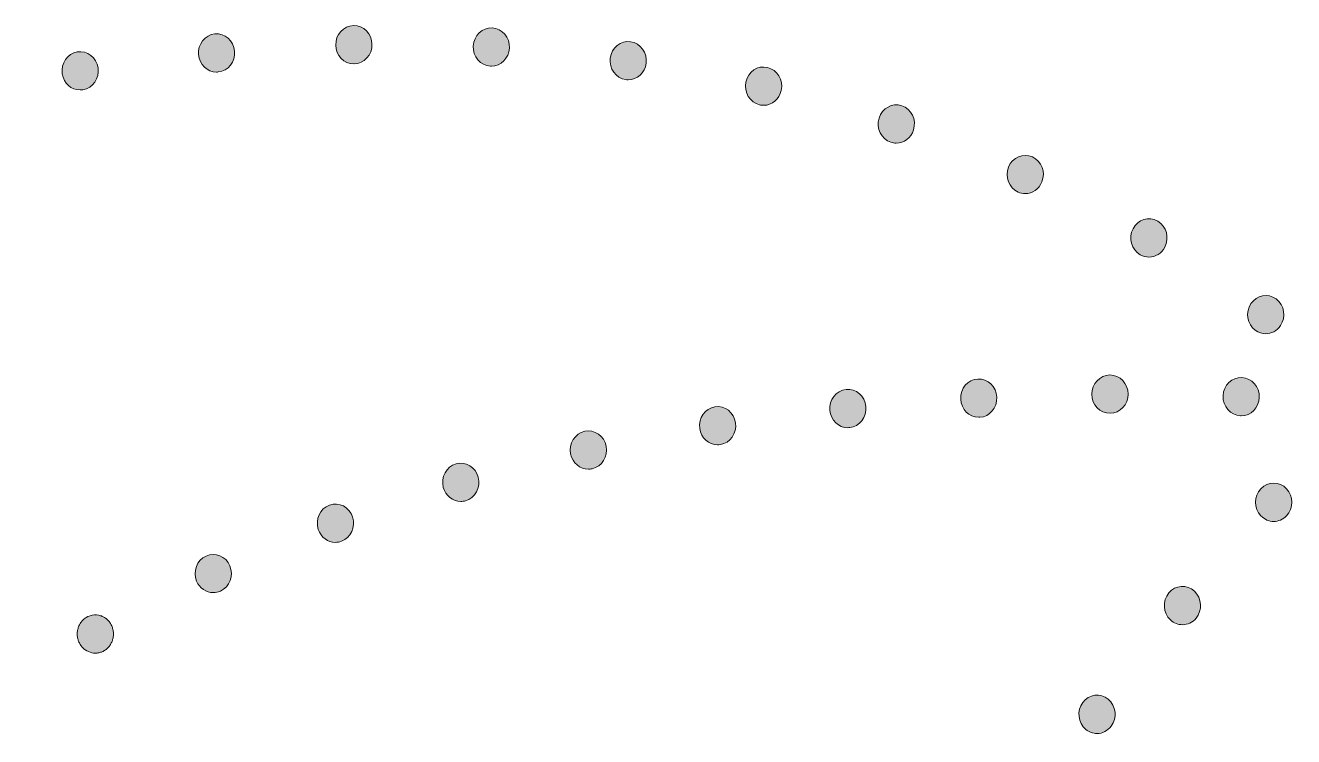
# Model space of a CAD drawing. Header units: millimetres. Extents: x -23 to 921, y -166 to 800.
# Drawn here: x 263.2 to 417.7, y 365.8 to 452.5 of the extents above; entities that cross this region are included whole.
import ezdxf

# ---------------------------------------------------------------- set-up
doc = ezdxf.new("R2010")
doc.units = ezdxf.units.MM
doc.header["$MEASUREMENT"] = 0
doc.layers.add('Layer 1', color=7, linetype='Continuous', lineweight=0)

# ---------------------------------------------------------------- blocks, each defined once
blk = doc.blocks.new('Block_0')
at = {"layer": 'Layer 1', "true_color": 0x1d1d1b, "transparency": 33554687}
h = blk.add_hatch(color=250, dxfattribs=at)
h.dxf.hatch_style = 2
edge = h.paths.add_edge_path()
edge.add_spline(control_points=[(301.04, 450.05), (301.01, 451.34), (301.98, 452.41), (303.2, 452.43), (304.42, 452.46), (305.43, 451.44), (305.45, 450.15), (305.48, 448.86), (304.51, 447.8), (303.29, 447.77), (303.29, 447.77), (303.25, 447.77), (303.25, 447.77), (302.05, 447.77), (301.07, 448.78), (301.04, 450.05)], knot_values=[0, 0, 0, 0, 1, 1, 1, 2, 2, 2, 3, 3, 3, 4, 4, 4, 5, 5, 5, 5], degree=3, periodic=0)
edge.add_line((301.04, 450.05), (301.04, 450.05))
edge = h.paths.add_edge_path()
edge.add_spline(control_points=[(319.87, 447.48), (318.65, 447.55), (317.72, 448.65), (317.79, 449.94), (317.85, 451.23), (318.89, 452.21), (320.11, 452.14), (321.33, 452.07), (322.26, 450.97), (322.19, 449.69), (322.13, 448.45), (321.15, 447.48), (319.99, 447.48), (319.95, 447.48), (319.91, 447.48), (319.87, 447.48)], knot_values=[0, 0, 0, 0, 1, 1, 1, 2, 2, 2, 3, 3, 3, 4, 4, 4, 5, 5, 5, 5], degree=3, periodic=0)
edge.add_line((319.87, 447.48), (319.87, 447.48))
edge = h.paths.add_edge_path()
edge.add_spline(control_points=[(284.33, 448.89), (284.22, 450.17), (285.11, 451.31), (286.33, 451.42), (287.54, 451.54), (288.61, 450.6), (288.72, 449.32), (288.84, 448.03), (287.94, 446.9), (286.73, 446.78), (286.66, 446.78), (286.59, 446.77), (286.53, 446.77), (285.4, 446.77), (284.43, 447.68), (284.33, 448.89)], knot_values=[0, 0, 0, 0, 1, 1, 1, 2, 2, 2, 3, 3, 3, 4, 4, 4, 5, 5, 5, 5], degree=3, periodic=0)
edge.add_line((284.33, 448.89), (284.33, 448.89))
edge = h.paths.add_edge_path()
edge.add_spline(control_points=[(336.36, 445.85), (335.16, 446.02), (334.31, 447.19), (334.47, 448.47), (334.64, 449.75), (335.75, 450.64), (336.95, 450.47), (338.16, 450.29), (339.01, 449.12), (338.85, 447.84), (338.7, 446.67), (337.75, 445.82), (336.66, 445.82), (336.56, 445.82), (336.46, 445.83), (336.36, 445.85)], knot_values=[0, 0, 0, 0, 1, 1, 1, 2, 2, 2, 3, 3, 3, 4, 4, 4, 5, 5, 5, 5], degree=3, periodic=0)
edge.add_line((336.36, 445.85), (336.36, 445.85))
edge = h.paths.add_edge_path()
edge.add_spline(control_points=[(267.73, 446.55), (267.54, 447.83), (268.36, 449.02), (269.56, 449.22), (270.77, 449.42), (271.9, 448.55), (272.09, 447.28), (272.28, 446.01), (271.46, 444.81), (270.25, 444.61), (270.13, 444.59), (270.02, 444.59), (269.9, 444.59), (268.84, 444.59), (267.9, 445.41), (267.73, 446.55)], knot_values=[0, 0, 0, 0, 1, 1, 1, 2, 2, 2, 3, 3, 3, 4, 4, 4, 5, 5, 5, 5], degree=3, periodic=0)
edge.add_line((267.73, 446.55), (267.73, 446.55))
edge = h.paths.add_edge_path()
edge.add_spline(control_points=[(352.66, 442.78), (351.48, 443.06), (350.72, 444.3), (350.99, 445.56), (351.25, 446.82), (352.43, 447.61), (353.62, 447.33), (354.82, 447.05), (355.56, 445.8), (355.3, 444.54), (355.07, 443.46), (354.16, 442.72), (353.15, 442.72), (352.99, 442.72), (352.83, 442.74), (352.66, 442.78)], knot_values=[0, 0, 0, 0, 1, 1, 1, 2, 2, 2, 3, 3, 3, 4, 4, 4, 5, 5, 5, 5], degree=3, periodic=0)
edge.add_line((352.66, 442.78), (352.66, 442.78))
edge = h.paths.add_edge_path()
edge.add_spline(control_points=[(251.29, 443.14), (251.03, 444.4), (251.79, 445.65), (252.98, 445.92), (254.17, 446.2), (255.34, 445.4), (255.6, 444.14), (255.87, 442.88), (255.11, 441.64), (253.92, 441.36), (253.76, 441.33), (253.61, 441.31), (253.45, 441.31), (252.43, 441.31), (251.52, 442.06), (251.29, 443.14)], knot_values=[0, 0, 0, 0, 1, 1, 1, 2, 2, 2, 3, 3, 3, 4, 4, 4, 5, 5, 5, 5], degree=3, periodic=0)
edge.add_line((251.29, 443.14), (251.29, 443.14))
edge = h.paths.add_edge_path()
edge.add_spline(control_points=[(368.64, 438.22), (367.48, 438.61), (366.84, 439.92), (367.21, 441.15), (367.58, 442.38), (368.82, 443.05), (369.98, 442.67), (371.14, 442.27), (371.78, 440.96), (371.41, 439.73), (371.11, 438.74), (370.25, 438.11), (369.31, 438.11), (369.09, 438.11), (368.86, 438.15), (368.64, 438.22)], knot_values=[0, 0, 0, 0, 1, 1, 1, 2, 2, 2, 3, 3, 3, 4, 4, 4, 5, 5, 5, 5], degree=3, periodic=0)
edge.add_line((368.64, 438.22), (368.64, 438.22))
edge = h.paths.add_edge_path()
edge.add_spline(control_points=[(235.07, 438.75), (234.75, 439.99), (235.43, 441.28), (236.61, 441.62), (237.78, 441.97), (239, 441.24), (239.32, 440), (239.65, 438.76), (238.96, 437.47), (237.79, 437.13), (237.59, 437.07), (237.39, 437.04), (237.2, 437.04), (236.23, 437.04), (235.34, 437.72), (235.07, 438.75)], knot_values=[0, 0, 0, 0, 1, 1, 1, 2, 2, 2, 3, 3, 3, 4, 4, 4, 5, 5, 5, 5], degree=3, periodic=0)
edge.add_line((235.07, 438.75), (235.07, 438.75))
edge = h.paths.add_edge_path()
edge.add_spline(control_points=[(384.15, 432.14), (383.03, 432.65), (382.5, 434.02), (382.98, 435.2), (383.46, 436.39), (384.75, 436.94), (385.88, 436.43), (387, 435.93), (387.52, 434.56), (387.04, 433.38), (386.68, 432.49), (385.87, 431.96), (385.01, 431.96), (384.72, 431.96), (384.43, 432.02), (384.15, 432.14)], knot_values=[0, 0, 0, 0, 1, 1, 1, 2, 2, 2, 3, 3, 3, 4, 4, 4, 5, 5, 5, 5], degree=3, periodic=0)
edge.add_line((384.15, 432.14), (384.15, 432.14))
edge = h.paths.add_edge_path()
edge.add_spline(control_points=[(219.08, 433.48), (218.7, 434.7), (219.32, 436.02), (220.48, 436.42), (221.64, 436.83), (222.89, 436.17), (223.27, 434.95), (223.66, 433.72), (223.03, 432.4), (221.88, 432), (221.64, 431.92), (221.41, 431.88), (221.18, 431.88), (220.25, 431.88), (219.39, 432.5), (219.08, 433.48)], knot_values=[0, 0, 0, 0, 1, 1, 1, 2, 2, 2, 3, 3, 3, 4, 4, 4, 5, 5, 5, 5], degree=3, periodic=0)
edge.add_line((219.08, 433.48), (219.08, 433.48))
edge = h.paths.add_edge_path()
edge.add_spline(control_points=[(203.35, 427.39), (202.92, 428.6), (203.48, 429.95), (204.62, 430.41), (205.76, 430.87), (207.04, 430.27), (207.47, 429.07), (207.91, 427.87), (207.34, 426.52), (206.21, 426.06), (205.95, 425.95), (205.68, 425.9), (205.42, 425.9), (204.53, 425.9), (203.69, 426.47), (203.35, 427.39)], knot_values=[0, 0, 0, 0, 1, 1, 1, 2, 2, 2, 3, 3, 3, 4, 4, 4, 5, 5, 5, 5], degree=3, periodic=0)
edge.add_line((203.35, 427.39), (203.35, 427.39))
edge = h.paths.add_edge_path()
edge.add_spline(control_points=[(399.02, 424.52), (397.95, 425.14), (397.56, 426.56), (398.14, 427.69), (398.73, 428.82), (400.07, 429.23), (401.14, 428.61), (402.21, 427.99), (402.6, 426.57), (402.01, 425.44), (401.61, 424.67), (400.86, 424.23), (400.08, 424.23), (399.72, 424.23), (399.35, 424.33), (399.02, 424.52)], knot_values=[0, 0, 0, 0, 1, 1, 1, 2, 2, 2, 3, 3, 3, 4, 4, 4, 5, 5, 5, 5], degree=3, periodic=0)
edge.add_line((399.02, 424.52), (399.02, 424.52))
edge = h.paths.add_edge_path()
edge.add_spline(control_points=[(187.89, 420.59), (187.41, 421.77), (187.92, 423.15), (189.04, 423.66), (190.16, 424.17), (191.46, 423.63), (191.94, 422.45), (192.43, 421.27), (191.91, 419.9), (190.8, 419.38), (190.51, 419.25), (190.21, 419.19), (189.92, 419.19), (189.07, 419.19), (188.26, 419.71), (187.89, 420.59)], knot_values=[0, 0, 0, 0, 1, 1, 1, 2, 2, 2, 3, 3, 3, 4, 4, 4, 5, 5, 5, 5], degree=3, periodic=0)
edge.add_line((187.89, 420.59), (187.89, 420.59))
edge = h.paths.add_edge_path()
edge.add_spline(control_points=[(413.03, 415.31), (412.03, 416.06), (411.79, 417.51), (412.5, 418.56), (413.2, 419.62), (414.57, 419.87), (415.57, 419.13), (416.57, 418.39), (416.81, 416.93), (416.1, 415.88), (415.67, 415.23), (414.99, 414.89), (414.3, 414.89), (413.86, 414.89), (413.42, 415.03), (413.03, 415.31)], knot_values=[0, 0, 0, 0, 1, 1, 1, 2, 2, 2, 3, 3, 3, 4, 4, 4, 5, 5, 5, 5], degree=3, periodic=0)
edge.add_line((413.03, 415.31), (413.03, 415.31))
h = blk.add_hatch(color=250, dxfattribs=at)
h.dxf.hatch_style = 2
edge = h.paths.add_edge_path()
edge.add_spline(control_points=[(411.22, 404.9), (410, 404.96), (409.05, 406.05), (409.1, 407.33), (409.15, 408.62), (410.19, 409.62), (411.4, 409.56), (412.62, 409.51), (413.57, 408.42), (413.51, 407.13), (413.47, 405.88), (412.49, 404.9), (411.31, 404.9), (411.31, 404.9), (411.22, 404.9), (411.22, 404.9)], knot_values=[0, 0, 0, 0, 1, 1, 1, 2, 2, 2, 3, 3, 3, 4, 4, 4, 5, 5, 5, 5], degree=3, periodic=0)
edge = h.paths.add_edge_path()
edge.add_spline(control_points=[(395.34, 405.2), (394.12, 405.19), (393.13, 406.23), (393.13, 407.52), (393.12, 408.81), (394.1, 409.86), (395.32, 409.87), (396.54, 409.87), (397.53, 408.83), (397.54, 407.55), (397.54, 406.26), (396.56, 405.21), (395.34, 405.2)], knot_values=[0, 0, 0, 0, 1, 1, 1, 2, 2, 2, 3, 3, 3, 4, 4, 4, 4], degree=3, periodic=0)
edge.add_line((395.34, 405.2), (395.34, 405.2))
edge = h.paths.add_edge_path()
edge.add_spline(control_points=[(377.15, 406.93), (377.08, 408.22), (378.02, 409.31), (379.24, 409.38), (380.45, 409.45), (381.49, 408.46), (381.55, 407.17), (381.62, 405.88), (380.68, 404.79), (379.47, 404.72), (379.43, 404.72), (379.39, 404.72), (379.35, 404.72), (378.18, 404.72), (377.21, 405.69), (377.15, 406.93)], knot_values=[0, 0, 0, 0, 1, 1, 1, 2, 2, 2, 3, 3, 3, 4, 4, 4, 5, 5, 5, 5], degree=3, periodic=0)
edge.add_line((377.15, 406.93), (377.15, 406.93))
edge = h.paths.add_edge_path()
edge.add_spline(control_points=[(361.21, 405.56), (361.09, 406.84), (361.98, 407.98), (363.19, 408.11), (364.4, 408.24), (365.49, 407.3), (365.6, 406.02), (365.73, 404.73), (364.84, 403.59), (363.63, 403.46), (363.55, 403.46), (363.48, 403.45), (363.41, 403.45), (362.29, 403.45), (361.33, 404.35), (361.21, 405.56)], knot_values=[0, 0, 0, 0, 1, 1, 1, 2, 2, 2, 3, 3, 3, 4, 4, 4, 5, 5, 5, 5], degree=3, periodic=0)
edge.add_line((361.21, 405.56), (361.21, 405.56))
edge = h.paths.add_edge_path()
edge.add_spline(control_points=[(345.37, 403.35), (345.18, 404.62), (346.01, 405.81), (347.22, 406), (348.43, 406.2), (349.55, 405.32), (349.73, 404.04), (349.91, 402.77), (349.08, 401.58), (347.88, 401.39), (347.77, 401.37), (347.66, 401.36), (347.55, 401.36), (346.47, 401.36), (345.53, 402.19), (345.37, 403.35)], knot_values=[0, 0, 0, 0, 1, 1, 1, 2, 2, 2, 3, 3, 3, 4, 4, 4, 5, 5, 5, 5], degree=3, periodic=0)
edge.add_line((345.37, 403.35), (345.37, 403.35))
edge = h.paths.add_edge_path()
edge.add_spline(control_points=[(329.65, 400.25), (329.4, 401.51), (330.17, 402.75), (331.37, 403.01), (332.56, 403.27), (333.73, 402.46), (333.98, 401.2), (334.22, 399.94), (333.46, 398.7), (332.26, 398.44), (332.11, 398.41), (331.96, 398.39), (331.81, 398.39), (330.79, 398.39), (329.87, 399.15), (329.65, 400.25)], knot_values=[0, 0, 0, 0, 1, 1, 1, 2, 2, 2, 3, 3, 3, 4, 4, 4, 5, 5, 5, 5], degree=3, periodic=0)
edge.add_line((329.65, 400.25), (329.65, 400.25))
edge = h.paths.add_edge_path()
edge.add_spline(control_points=[(314.14, 396.18), (313.82, 397.42), (314.52, 398.71), (315.69, 399.05), (316.87, 399.38), (318.08, 398.65), (318.4, 397.41), (318.72, 396.16), (318.03, 394.88), (316.85, 394.55), (316.66, 394.49), (316.46, 394.46), (316.27, 394.46), (315.3, 394.46), (314.41, 395.15), (314.14, 396.18)], knot_values=[0, 0, 0, 0, 1, 1, 1, 2, 2, 2, 3, 3, 3, 4, 4, 4, 5, 5, 5, 5], degree=3, periodic=0)
edge.add_line((314.14, 396.18), (314.14, 396.18))
edge = h.paths.add_edge_path()
edge.add_spline(control_points=[(298.92, 391.05), (298.52, 392.27), (299.13, 393.6), (300.28, 394.02), (301.43, 394.44), (302.69, 393.8), (303.09, 392.58), (303.49, 391.36), (302.88, 390.04), (301.73, 389.61), (301.49, 389.52), (301.24, 389.48), (301, 389.48), (300.09, 389.48), (299.24, 390.09), (298.92, 391.05)], knot_values=[0, 0, 0, 0, 1, 1, 1, 2, 2, 2, 3, 3, 3, 4, 4, 4, 5, 5, 5, 5], degree=3, periodic=0)
edge.add_line((298.92, 391.05), (298.92, 391.05))
edge = h.paths.add_edge_path()
edge.add_spline(control_points=[(284.09, 384.76), (283.61, 385.94), (284.12, 387.31), (285.24, 387.82), (286.36, 388.34), (287.65, 387.8), (288.14, 386.62), (288.63, 385.44), (288.12, 384.06), (287, 383.55), (286.71, 383.42), (286.41, 383.36), (286.12, 383.36), (285.27, 383.36), (284.46, 383.88), (284.09, 384.76)], knot_values=[0, 0, 0, 0, 1, 1, 1, 2, 2, 2, 3, 3, 3, 4, 4, 4, 5, 5, 5, 5], degree=3, periodic=0)
edge.add_line((284.09, 384.76), (284.09, 384.76))
h = blk.add_hatch(color=250, dxfattribs=at)
h.dxf.hatch_style = 2
edge = h.paths.add_edge_path()
edge.add_spline(control_points=[(413.72, 392.71), (412.85, 393.62), (412.85, 395.1), (413.71, 396.01), (414.57, 396.92), (415.97, 396.92), (416.84, 396.01), (417.7, 395.1), (417.7, 393.63), (416.84, 392.72), (416.41, 392.26), (415.84, 392.03), (415.28, 392.03), (414.71, 392.03), (414.15, 392.26), (413.72, 392.71)], knot_values=[0, 0, 0, 0, 1, 1, 1, 2, 2, 2, 3, 3, 3, 4, 4, 4, 5, 5, 5, 5], degree=3, periodic=0)
edge.add_line((413.72, 392.71), (413.72, 392.71))
edge = h.paths.add_edge_path()
edge.add_spline(control_points=[(402.7, 380.03), (401.79, 380.88), (401.69, 382.35), (402.5, 383.32), (403.3, 384.29), (404.7, 384.38), (405.61, 383.53), (406.53, 382.68), (406.62, 381.21), (405.82, 380.24), (405.38, 379.72), (404.77, 379.45), (404.16, 379.45), (403.64, 379.45), (403.12, 379.64), (402.7, 380.03)], knot_values=[0, 0, 0, 0, 1, 1, 1, 2, 2, 2, 3, 3, 3, 4, 4, 4, 5, 5, 5, 5], degree=3, periodic=0)
edge.add_line((402.7, 380.03), (402.7, 380.03))
edge = h.paths.add_edge_path()
edge.add_spline(control_points=[(392.39, 366.7), (391.43, 367.5), (391.27, 368.96), (392.02, 369.97), (392.77, 370.99), (394.16, 371.16), (395.12, 370.37), (396.08, 369.57), (396.25, 368.11), (395.49, 367.09), (395.06, 366.51), (394.41, 366.2), (393.75, 366.2), (393.28, 366.2), (392.8, 366.37), (392.39, 366.7)], knot_values=[0, 0, 0, 0, 1, 1, 1, 2, 2, 2, 3, 3, 3, 4, 4, 4, 5, 5, 5, 5], degree=3, periodic=0)
edge.add_line((392.39, 366.7), (392.39, 366.7))
edge = h.paths.add_edge_path()
edge.add_spline(control_points=[(382.75, 352.83), (381.75, 353.57), (381.52, 355.03), (382.22, 356.08), (382.92, 357.13), (384.3, 357.38), (385.3, 356.64), (386.29, 355.89), (386.53, 354.44), (385.82, 353.39), (385.39, 352.75), (384.71, 352.4), (384.02, 352.4), (383.58, 352.4), (383.14, 352.54), (382.75, 352.83)], knot_values=[0, 0, 0, 0, 1, 1, 1, 2, 2, 2, 3, 3, 3, 4, 4, 4, 5, 5, 5, 5], degree=3, periodic=0)
edge.add_line((382.75, 352.83), (382.75, 352.83))
edge = h.paths.add_edge_path()
edge.add_spline(control_points=[(373.74, 338.49), (372.72, 339.18), (372.42, 340.62), (373.07, 341.71), (373.73, 342.8), (375.09, 343.11), (376.12, 342.42), (377.15, 341.72), (377.45, 340.28), (376.79, 339.2), (376.37, 338.5), (375.66, 338.12), (374.93, 338.12), (374.52, 338.12), (374.11, 338.24), (373.74, 338.49)], knot_values=[0, 0, 0, 0, 1, 1, 1, 2, 2, 2, 3, 3, 3, 4, 4, 4, 5, 5, 5, 5], degree=3, periodic=0)
edge.add_line((373.74, 338.49), (373.74, 338.49))
edge = h.paths.add_edge_path()
edge.add_spline(control_points=[(365.37, 323.73), (364.31, 324.37), (363.95, 325.8), (364.56, 326.92), (365.17, 328.03), (366.52, 328.41), (367.58, 327.77), (368.63, 327.12), (368.99, 325.7), (368.38, 324.58), (367.97, 323.83), (367.23, 323.42), (366.47, 323.42), (366.09, 323.42), (365.72, 323.52), (365.37, 323.73)], knot_values=[0, 0, 0, 0, 1, 1, 1, 2, 2, 2, 3, 3, 3, 4, 4, 4, 5, 5, 5, 5], degree=3, periodic=0)
edge.add_line((365.37, 323.73), (365.37, 323.73))
edge = h.paths.add_edge_path()
edge.add_spline(control_points=[(357.6, 308.6), (356.53, 309.19), (356.11, 310.6), (356.67, 311.75), (357.23, 312.89), (358.57, 313.33), (359.65, 312.73), (360.73, 312.14), (361.15, 310.73), (360.58, 309.59), (360.19, 308.79), (359.42, 308.34), (358.62, 308.34), (358.28, 308.34), (357.93, 308.42), (357.6, 308.6)], knot_values=[0, 0, 0, 0, 1, 1, 1, 2, 2, 2, 3, 3, 3, 4, 4, 4, 5, 5, 5, 5], degree=3, periodic=0)
edge.add_line((357.6, 308.6), (357.6, 308.6))
edge = h.paths.add_edge_path()
edge.add_spline(control_points=[(350.45, 293.14), (349.35, 293.69), (348.88, 295.08), (349.39, 296.24), (349.91, 297.41), (351.23, 297.91), (352.33, 297.36), (353.43, 296.81), (353.91, 295.42), (353.39, 294.26), (353.01, 293.41), (352.22, 292.92), (351.39, 292.92), (351.08, 292.92), (350.76, 292.99), (350.45, 293.14)], knot_values=[0, 0, 0, 0, 1, 1, 1, 2, 2, 2, 3, 3, 3, 4, 4, 4, 5, 5, 5, 5], degree=3, periodic=0)
edge.add_line((350.45, 293.14), (350.45, 293.14))
edge = h.paths.add_edge_path()
edge.add_spline(control_points=[(343.9, 277.39), (342.78, 277.89), (342.25, 279.25), (342.72, 280.44), (343.2, 281.63), (344.49, 282.18), (345.62, 281.68), (346.74, 281.18), (347.27, 279.81), (346.79, 278.63), (346.44, 277.74), (345.62, 277.2), (344.76, 277.2), (344.47, 277.2), (344.18, 277.26), (343.9, 277.39)], knot_values=[0, 0, 0, 0, 1, 1, 1, 2, 2, 2, 3, 3, 3, 4, 4, 4, 5, 5, 5, 5], degree=3, periodic=0)
edge.add_line((343.9, 277.39), (343.9, 277.39))
edge = h.paths.add_edge_path()
edge.add_spline(control_points=[(337.94, 261.37), (336.8, 261.82), (336.22, 263.17), (336.65, 264.37), (337.08, 265.58), (338.36, 266.19), (339.5, 265.73), (340.64, 265.28), (341.21, 263.94), (340.78, 262.73), (340.45, 261.79), (339.61, 261.22), (338.72, 261.22), (338.46, 261.22), (338.19, 261.27), (337.94, 261.37)], knot_values=[0, 0, 0, 0, 1, 1, 1, 2, 2, 2, 3, 3, 3, 4, 4, 4, 5, 5, 5, 5], degree=3, periodic=0)
edge.add_line((337.94, 261.37), (337.94, 261.37))
edge = h.paths.add_edge_path()
edge.add_spline(control_points=[(332.56, 245.13), (331.41, 245.54), (330.78, 246.86), (331.17, 248.08), (331.56, 249.3), (332.8, 249.96), (333.96, 249.55), (335.12, 249.14), (335.74, 247.82), (335.35, 246.6), (335.04, 245.62), (334.18, 245), (333.26, 245), (333.03, 245), (332.79, 245.04), (332.56, 245.13)], knot_values=[0, 0, 0, 0, 1, 1, 1, 2, 2, 2, 3, 3, 3, 4, 4, 4, 5, 5, 5, 5], degree=3, periodic=0)
edge.add_line((332.56, 245.13), (332.56, 245.13))
edge = h.paths.add_edge_path()
edge.add_spline(control_points=[(327.75, 228.69), (326.59, 229.05), (325.92, 230.35), (326.26, 231.58), (326.61, 232.82), (327.83, 233.52), (329, 233.16), (330.17, 232.8), (330.84, 231.5), (330.49, 230.26), (330.21, 229.25), (329.33, 228.59), (328.38, 228.59), (328.17, 228.59), (327.96, 228.62), (327.75, 228.69)], knot_values=[0, 0, 0, 0, 1, 1, 1, 2, 2, 2, 3, 3, 3, 4, 4, 4, 5, 5, 5, 5], degree=3, periodic=0)
edge.add_line((327.75, 228.69), (327.75, 228.69))
h = blk.add_hatch(color=250, dxfattribs=at)
h.dxf.hatch_style = 2
edge = h.paths.add_edge_path()
edge.add_spline(control_points=[(271.76, 375.99), (271.18, 375.99), (270.61, 376.24), (270.2, 376.67), (270.1, 376.78), (270.01, 376.9), (269.93, 377.03), (269.85, 377.15), (269.78, 377.29), (269.72, 377.43), (269.67, 377.57), (269.63, 377.71), (269.6, 377.86), (269.57, 378.01), (269.56, 378.16), (269.56, 378.32), (269.56, 378.47), (269.57, 378.62), (269.6, 378.77), (269.63, 378.92), (269.67, 379.07), (269.72, 379.21), (269.78, 379.35), (269.85, 379.49), (269.93, 379.61), (270.01, 379.74), (270.1, 379.86), (270.2, 379.97), (270.71, 380.51), (271.48, 380.76), (272.19, 380.61), (272.33, 380.58), (272.47, 380.53), (272.6, 380.47), (272.74, 380.41), (272.87, 380.34), (272.99, 380.26), (273.11, 380.17), (273.22, 380.07), (273.32, 379.97), (273.42, 379.86), (273.52, 379.74), (273.6, 379.61), (273.68, 379.49), (273.74, 379.35), (273.8, 379.21), (273.85, 379.07), (273.9, 378.92), (273.92, 378.77), (273.96, 378.62), (273.97, 378.47), (273.97, 378.32), (273.97, 378.16), (273.96, 378.01), (273.92, 377.86), (273.9, 377.71), (273.85, 377.57), (273.8, 377.43), (273.74, 377.29), (273.68, 377.15), (273.6, 377.03), (273.52, 376.9), (273.42, 376.78), (273.32, 376.67), (273.22, 376.56), (273.11, 376.47), (272.99, 376.38), (272.87, 376.29), (272.74, 376.22), (272.6, 376.16), (272.47, 376.11), (272.33, 376.06), (272.19, 376.03), (272.05, 376), (271.91, 375.99), (271.76, 375.99)], knot_values=[0, 0, 0, 0, 1, 1, 1, 2, 2, 2, 3, 3, 3, 4, 4, 4, 5, 5, 5, 6, 6, 6, 7, 7, 7, 8, 8, 8, 9, 9, 9, 10, 10, 10, 11, 11, 11, 12, 12, 12, 13, 13, 13, 14, 14, 14, 15, 15, 15, 16, 16, 16, 17, 17, 17, 18, 18, 18, 19, 19, 19, 20, 20, 20, 21, 21, 21, 22, 22, 22, 23, 23, 23, 24, 24, 24, 25, 25, 25, 25], degree=3, periodic=0)
edge.add_line((271.76, 375.99), (271.76, 375.99))
at = {"layer": 'Layer 1'}
for points, knots in [([(284.33, 448.89), (284.22, 450.17), (285.11, 451.31), (286.33, 451.42), (287.54, 451.54), (288.61, 450.6), (288.72, 449.32), (288.84, 448.03), (287.94, 446.9), (286.73, 446.78), (286.66, 446.78), (286.59, 446.77), (286.53, 446.77), (285.4, 446.77), (284.43, 447.68), (284.33, 448.89)], [0, 0, 0, 0, 1, 1, 1, 2, 2, 2, 3, 3, 3, 4, 4, 4, 5, 5, 5, 5]), ([(301.04, 450.05), (301.01, 451.34), (301.98, 452.41), (303.2, 452.43), (304.42, 452.46), (305.43, 451.44), (305.45, 450.15), (305.48, 448.86), (304.51, 447.8), (303.29, 447.77), (303.29, 447.77), (303.25, 447.77), (303.25, 447.77), (302.05, 447.77), (301.07, 448.78), (301.04, 450.05)], [0, 0, 0, 0, 1, 1, 1, 2, 2, 2, 3, 3, 3, 4, 4, 4, 5, 5, 5, 5]), ([(319.87, 447.48), (318.65, 447.55), (317.72, 448.65), (317.79, 449.94), (317.85, 451.23), (318.89, 452.21), (320.11, 452.14), (321.33, 452.07), (322.26, 450.97), (322.19, 449.69), (322.13, 448.45), (321.15, 447.48), (319.99, 447.48), (319.95, 447.48), (319.91, 447.48), (319.87, 447.48)], [0, 0, 0, 0, 1, 1, 1, 2, 2, 2, 3, 3, 3, 4, 4, 4, 5, 5, 5, 5]), ([(336.36, 445.85), (335.16, 446.02), (334.31, 447.19), (334.47, 448.47), (334.64, 449.75), (335.75, 450.64), (336.95, 450.47), (338.16, 450.29), (339.01, 449.12), (338.85, 447.84), (338.7, 446.67), (337.75, 445.82), (336.66, 445.82), (336.56, 445.82), (336.46, 445.83), (336.36, 445.85)], [0, 0, 0, 0, 1, 1, 1, 2, 2, 2, 3, 3, 3, 4, 4, 4, 5, 5, 5, 5]), ([(267.73, 446.55), (267.54, 447.83), (268.36, 449.02), (269.56, 449.22), (270.77, 449.42), (271.9, 448.55), (272.09, 447.28), (272.28, 446.01), (271.46, 444.81), (270.25, 444.61), (270.13, 444.59), (270.02, 444.59), (269.9, 444.59), (268.84, 444.59), (267.9, 445.41), (267.73, 446.55)], [0, 0, 0, 0, 1, 1, 1, 2, 2, 2, 3, 3, 3, 4, 4, 4, 5, 5, 5, 5]), ([(352.66, 442.78), (351.48, 443.06), (350.72, 444.3), (350.99, 445.56), (351.25, 446.82), (352.43, 447.61), (353.62, 447.33), (354.82, 447.05), (355.56, 445.8), (355.3, 444.54), (355.07, 443.46), (354.16, 442.72), (353.15, 442.72), (352.99, 442.72), (352.83, 442.74), (352.66, 442.78)], [0, 0, 0, 0, 1, 1, 1, 2, 2, 2, 3, 3, 3, 4, 4, 4, 5, 5, 5, 5]), ([(368.64, 438.22), (367.48, 438.61), (366.84, 439.92), (367.21, 441.15), (367.58, 442.38), (368.82, 443.05), (369.98, 442.67), (371.14, 442.27), (371.78, 440.96), (371.41, 439.73), (371.11, 438.74), (370.25, 438.11), (369.31, 438.11), (369.09, 438.11), (368.86, 438.15), (368.64, 438.22)], [0, 0, 0, 0, 1, 1, 1, 2, 2, 2, 3, 3, 3, 4, 4, 4, 5, 5, 5, 5]), ([(384.15, 432.14), (383.03, 432.65), (382.5, 434.02), (382.98, 435.2), (383.46, 436.39), (384.75, 436.94), (385.88, 436.43), (387, 435.93), (387.52, 434.56), (387.04, 433.38), (386.68, 432.49), (385.87, 431.96), (385.01, 431.96), (384.72, 431.96), (384.43, 432.02), (384.15, 432.14)], [0, 0, 0, 0, 1, 1, 1, 2, 2, 2, 3, 3, 3, 4, 4, 4, 5, 5, 5, 5]), ([(399.02, 424.52), (397.95, 425.14), (397.56, 426.56), (398.14, 427.69), (398.73, 428.82), (400.07, 429.23), (401.14, 428.61), (402.21, 427.99), (402.6, 426.57), (402.01, 425.44), (401.61, 424.67), (400.86, 424.23), (400.08, 424.23), (399.72, 424.23), (399.35, 424.33), (399.02, 424.52)], [0, 0, 0, 0, 1, 1, 1, 2, 2, 2, 3, 3, 3, 4, 4, 4, 5, 5, 5, 5]), ([(413.03, 415.31), (412.03, 416.06), (411.79, 417.51), (412.5, 418.56), (413.2, 419.62), (414.57, 419.87), (415.57, 419.13), (416.57, 418.39), (416.81, 416.93), (416.1, 415.88), (415.67, 415.23), (414.99, 414.89), (414.3, 414.89), (413.86, 414.89), (413.42, 415.03), (413.03, 415.31)], [0, 0, 0, 0, 1, 1, 1, 2, 2, 2, 3, 3, 3, 4, 4, 4, 5, 5, 5, 5]), ([(377.15, 406.93), (377.08, 408.22), (378.02, 409.31), (379.24, 409.38), (380.45, 409.45), (381.49, 408.46), (381.55, 407.17), (381.62, 405.88), (380.68, 404.79), (379.47, 404.72), (379.43, 404.72), (379.39, 404.72), (379.35, 404.72), (378.18, 404.72), (377.21, 405.69), (377.15, 406.93)], [0, 0, 0, 0, 1, 1, 1, 2, 2, 2, 3, 3, 3, 4, 4, 4, 5, 5, 5, 5]), ([(395.34, 405.2), (394.12, 405.19), (393.13, 406.23), (393.13, 407.52), (393.12, 408.81), (394.1, 409.86), (395.32, 409.87), (396.54, 409.87), (397.53, 408.83), (397.54, 407.55), (397.54, 406.26), (396.56, 405.21), (395.34, 405.2)], [0, 0, 0, 0, 1, 1, 1, 2, 2, 2, 3, 3, 3, 4, 4, 4, 4]), ([(411.22, 404.9), (410, 404.96), (409.05, 406.05), (409.1, 407.33), (409.15, 408.62), (410.19, 409.62), (411.4, 409.56), (412.62, 409.51), (413.57, 408.42), (413.51, 407.13), (413.47, 405.88), (412.49, 404.9), (411.31, 404.9), (411.31, 404.9), (411.22, 404.9), (411.22, 404.9)], [0, 0, 0, 0, 1, 1, 1, 2, 2, 2, 3, 3, 3, 4, 4, 4, 5, 5, 5, 5]), ([(361.21, 405.56), (361.09, 406.84), (361.98, 407.98), (363.19, 408.11), (364.4, 408.24), (365.49, 407.3), (365.6, 406.02), (365.73, 404.73), (364.84, 403.59), (363.63, 403.46), (363.55, 403.46), (363.48, 403.45), (363.41, 403.45), (362.29, 403.45), (361.33, 404.35), (361.21, 405.56)], [0, 0, 0, 0, 1, 1, 1, 2, 2, 2, 3, 3, 3, 4, 4, 4, 5, 5, 5, 5]), ([(345.37, 403.35), (345.18, 404.62), (346.01, 405.81), (347.22, 406), (348.43, 406.2), (349.55, 405.32), (349.73, 404.04), (349.91, 402.77), (349.08, 401.58), (347.88, 401.39), (347.77, 401.37), (347.66, 401.36), (347.55, 401.36), (346.47, 401.36), (345.53, 402.19), (345.37, 403.35)], [0, 0, 0, 0, 1, 1, 1, 2, 2, 2, 3, 3, 3, 4, 4, 4, 5, 5, 5, 5]), ([(329.65, 400.25), (329.4, 401.51), (330.17, 402.75), (331.37, 403.01), (332.56, 403.27), (333.73, 402.46), (333.98, 401.2), (334.22, 399.94), (333.46, 398.7), (332.26, 398.44), (332.11, 398.41), (331.96, 398.39), (331.81, 398.39), (330.79, 398.39), (329.87, 399.15), (329.65, 400.25)], [0, 0, 0, 0, 1, 1, 1, 2, 2, 2, 3, 3, 3, 4, 4, 4, 5, 5, 5, 5]), ([(314.14, 396.18), (313.82, 397.42), (314.52, 398.71), (315.69, 399.05), (316.87, 399.38), (318.08, 398.65), (318.4, 397.41), (318.72, 396.16), (318.03, 394.88), (316.85, 394.55), (316.66, 394.49), (316.46, 394.46), (316.27, 394.46), (315.3, 394.46), (314.41, 395.15), (314.14, 396.18)], [0, 0, 0, 0, 1, 1, 1, 2, 2, 2, 3, 3, 3, 4, 4, 4, 5, 5, 5, 5]), ([(413.72, 392.71), (412.85, 393.62), (412.85, 395.1), (413.71, 396.01), (414.57, 396.92), (415.97, 396.92), (416.84, 396.01), (417.7, 395.1), (417.7, 393.63), (416.84, 392.72), (416.41, 392.26), (415.84, 392.03), (415.28, 392.03), (414.71, 392.03), (414.15, 392.26), (413.72, 392.71)], [0, 0, 0, 0, 1, 1, 1, 2, 2, 2, 3, 3, 3, 4, 4, 4, 5, 5, 5, 5]), ([(298.92, 391.05), (298.52, 392.27), (299.13, 393.6), (300.28, 394.02), (301.43, 394.44), (302.69, 393.8), (303.09, 392.58), (303.49, 391.36), (302.88, 390.04), (301.73, 389.61), (301.49, 389.52), (301.24, 389.48), (301, 389.48), (300.09, 389.48), (299.24, 390.09), (298.92, 391.05)], [0, 0, 0, 0, 1, 1, 1, 2, 2, 2, 3, 3, 3, 4, 4, 4, 5, 5, 5, 5]), ([(284.09, 384.76), (283.61, 385.94), (284.12, 387.31), (285.24, 387.82), (286.36, 388.34), (287.65, 387.8), (288.14, 386.62), (288.63, 385.44), (288.12, 384.06), (287, 383.55), (286.71, 383.42), (286.41, 383.36), (286.12, 383.36), (285.27, 383.36), (284.46, 383.88), (284.09, 384.76)], [0, 0, 0, 0, 1, 1, 1, 2, 2, 2, 3, 3, 3, 4, 4, 4, 5, 5, 5, 5]), ([(402.7, 380.03), (401.79, 380.88), (401.69, 382.35), (402.5, 383.32), (403.3, 384.29), (404.7, 384.38), (405.61, 383.53), (406.53, 382.68), (406.62, 381.21), (405.82, 380.24), (405.38, 379.72), (404.77, 379.45), (404.16, 379.45), (403.64, 379.45), (403.12, 379.64), (402.7, 380.03)], [0, 0, 0, 0, 1, 1, 1, 2, 2, 2, 3, 3, 3, 4, 4, 4, 5, 5, 5, 5]), ([(271.76, 375.99), (271.18, 375.99), (270.61, 376.24), (270.2, 376.67), (270.1, 376.78), (270.01, 376.9), (269.93, 377.03), (269.85, 377.15), (269.78, 377.29), (269.72, 377.43), (269.67, 377.57), (269.63, 377.71), (269.6, 377.86), (269.57, 378.01), (269.56, 378.16), (269.56, 378.32), (269.56, 378.47), (269.57, 378.62), (269.6, 378.77), (269.63, 378.92), (269.67, 379.07), (269.72, 379.21), (269.78, 379.35), (269.85, 379.49), (269.93, 379.61), (270.01, 379.74), (270.1, 379.86), (270.2, 379.97), (270.71, 380.51), (271.48, 380.76), (272.19, 380.61), (272.33, 380.58), (272.47, 380.53), (272.6, 380.47), (272.74, 380.41), (272.87, 380.34), (272.99, 380.26), (273.11, 380.17), (273.22, 380.07), (273.32, 379.97), (273.42, 379.86), (273.52, 379.74), (273.6, 379.61), (273.68, 379.49), (273.74, 379.35), (273.8, 379.21), (273.85, 379.07), (273.9, 378.92), (273.92, 378.77), (273.96, 378.62), (273.97, 378.47), (273.97, 378.32), (273.97, 378.16), (273.96, 378.01), (273.92, 377.86), (273.9, 377.71), (273.85, 377.57), (273.8, 377.43), (273.74, 377.29), (273.68, 377.15), (273.6, 377.03), (273.52, 376.9), (273.42, 376.78), (273.32, 376.67), (273.22, 376.56), (273.11, 376.47), (272.99, 376.38), (272.87, 376.29), (272.74, 376.22), (272.6, 376.16), (272.47, 376.11), (272.33, 376.06), (272.19, 376.03), (272.05, 376), (271.91, 375.99), (271.76, 375.99)], [0, 0, 0, 0, 1, 1, 1, 2, 2, 2, 3, 3, 3, 4, 4, 4, 5, 5, 5, 6, 6, 6, 7, 7, 7, 8, 8, 8, 9, 9, 9, 10, 10, 10, 11, 11, 11, 12, 12, 12, 13, 13, 13, 14, 14, 14, 15, 15, 15, 16, 16, 16, 17, 17, 17, 18, 18, 18, 19, 19, 19, 20, 20, 20, 21, 21, 21, 22, 22, 22, 23, 23, 23, 24, 24, 24, 25, 25, 25, 25]), ([(392.39, 366.7), (391.43, 367.5), (391.27, 368.96), (392.02, 369.97), (392.77, 370.99), (394.16, 371.16), (395.12, 370.37), (396.08, 369.57), (396.25, 368.11), (395.49, 367.09), (395.06, 366.51), (394.41, 366.2), (393.75, 366.2), (393.28, 366.2), (392.8, 366.37), (392.39, 366.7)], [0, 0, 0, 0, 1, 1, 1, 2, 2, 2, 3, 3, 3, 4, 4, 4, 5, 5, 5, 5])]:
    blk.add_open_spline(points, degree=3, knots=knots, dxfattribs=at)

msp = doc.modelspace()

# ---------------------------------------------------------------- block references
at = {"layer": 'Layer 1'}
msp.add_blockref('Block_0', (0, 0), dxfattribs=at)

doc.saveas('drawing.dxf')
